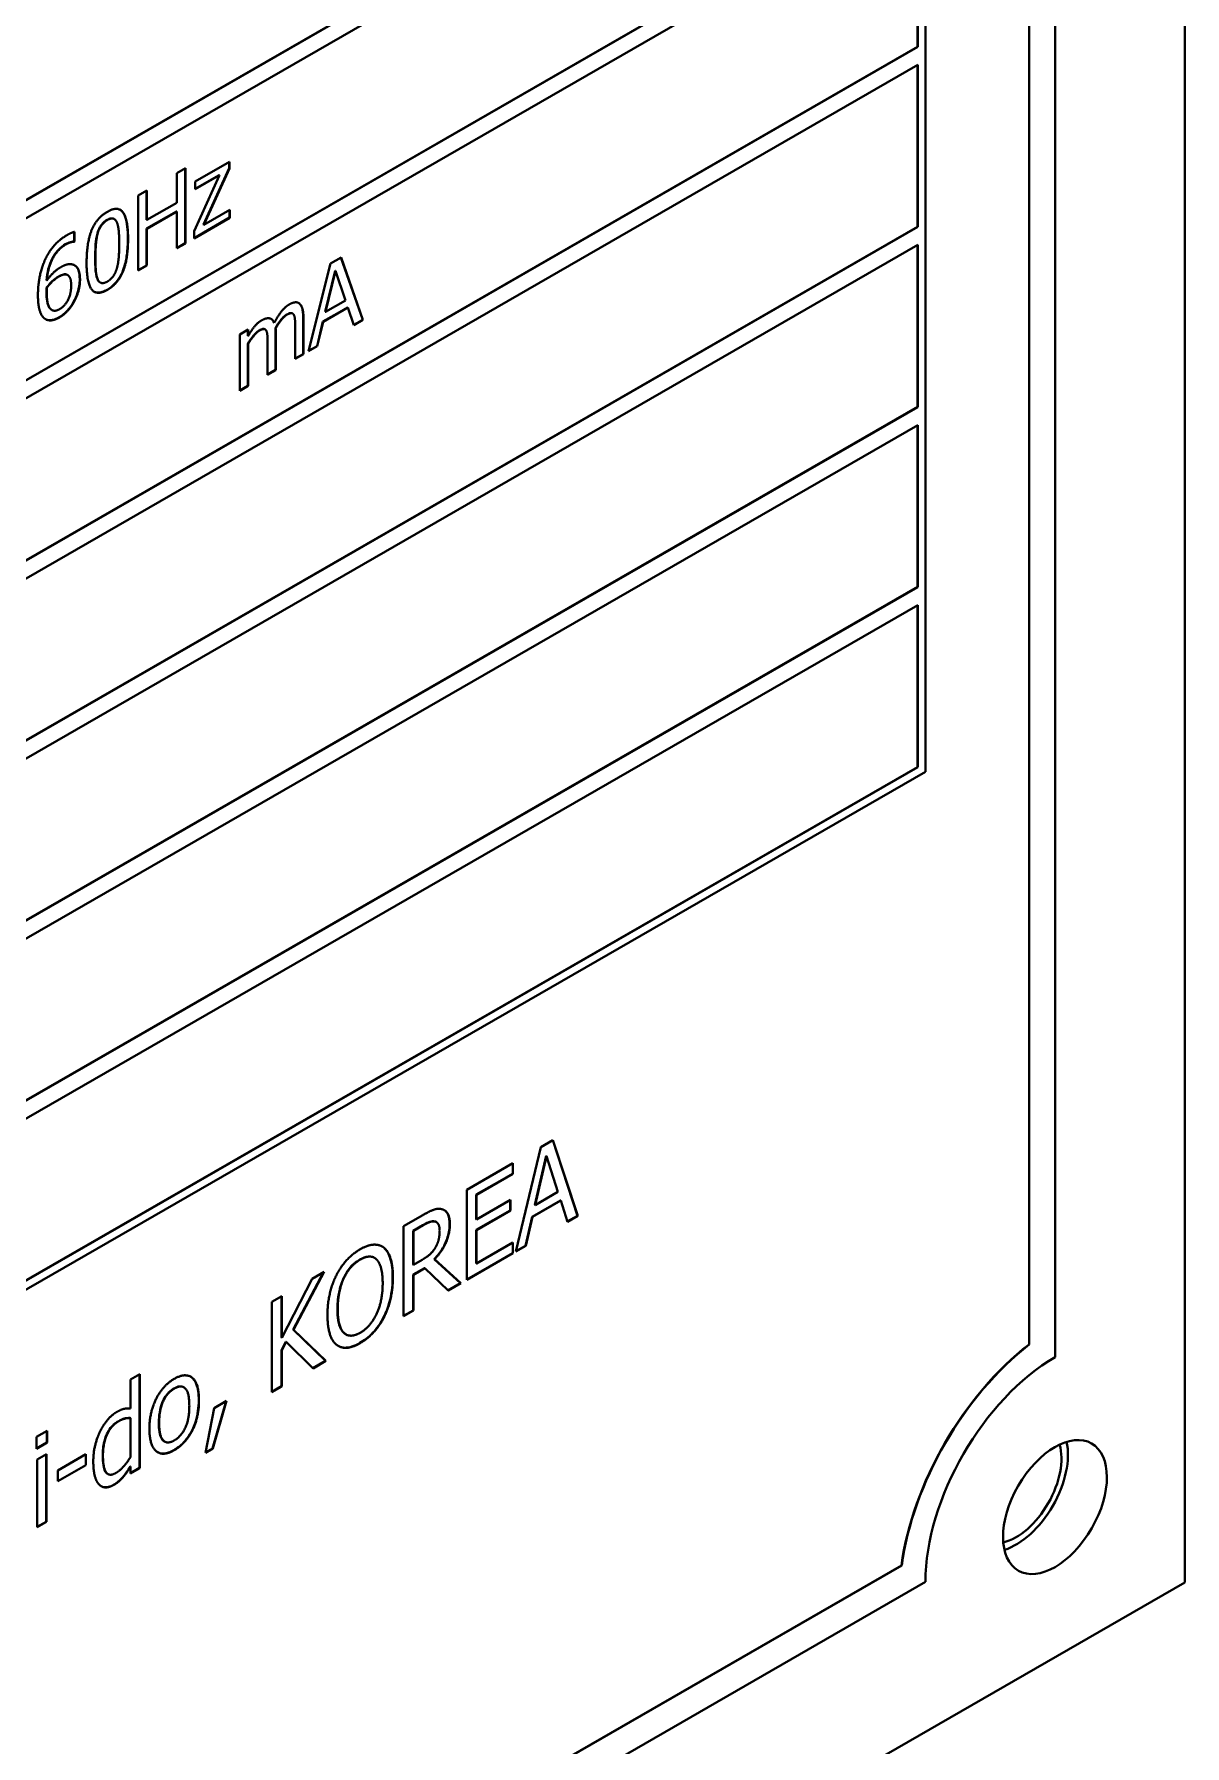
# Model space of a CAD drawing. Header units: millimetres. Extents: x 0 to 5945, y 0 to 4205.
# Drawn here: x 5610.65 to 5626.32, y 3296.58 to 3319.89 of the extents above; entities that cross this region are included whole.
import ezdxf

# ---------------------------------------------------------------- set-up
doc = ezdxf.new("R2010")
doc.units = ezdxf.units.MM
doc.header["$LTSCALE"] = 5
doc.layers.add('가시적인 것(ISO)', color=3, linetype='Continuous', lineweight=40)
doc.layers.add('가시적인 좁은 것(ISO)', color=3, linetype='Continuous', lineweight=35)

msp = doc.modelspace()

# ---------------------------------------------------------------- linework, layer by layer
at = {"layer": '가시적인 것(ISO)'}
for p, q in [((5626.3243, 3347.8588), (5626.3243, 3298.8059)), ((5624.56, 3301.8736), (5624.56, 3342.751)), ((5624.203, 3302.0465), (5624.203, 3342.1716)), ((5624.2065, 3342.1729), (5624.2065, 3302.0445)), ((5622.7923, 3329.4698), (5622.7923, 3309.8487)), ((5590.3714, 3306.0213), (5622.6827, 3324.6281)), ((5622.6862, 3324.6261), (5590.3714, 3306.0172)), ((5590.3714, 3305.772), (5622.6862, 3324.3808)), ((5590.3714, 3303.5687), (5622.6827, 3322.1755)), ((5622.6862, 3322.1734), (5590.3714, 3303.5646)), ((5590.3714, 3303.3193), (5622.6862, 3321.9282)), ((5622.6827, 3319.7228), (5622.6827, 3321.9261)), ((5622.6862, 3321.9282), (5622.6862, 3319.7208)), ((5590.3714, 3301.116), (5622.6827, 3319.7228)), ((5622.6862, 3319.7208), (5590.3714, 3301.1119)), ((5622.6827, 3319.7228), (5622.6862, 3319.7208)), ((5590.3714, 3300.8667), (5622.6862, 3319.4755)), ((5622.6827, 3317.2702), (5622.6827, 3319.4735)), ((5622.6862, 3319.4755), (5622.6862, 3317.2681)), ((5612.8447, 3317.8885), (5613.311, 3318.1571)), ((5613.311, 3318.1571), (5613.311, 3318.0651)), ((5612.594, 3317.9992), (5612.7115, 3318.0669)), ((5612.594, 3317.5984), (5612.594, 3317.9992)), ((5612.7079, 3318.0649), (5612.7079, 3317.047)), ((5612.7115, 3318.0669), (5612.7115, 3317.045)), ((5612.8304, 3317.2095), (5613.177, 3317.9739)), ((5613.1735, 3317.976), (5612.8447, 3317.7866)), ((5613.177, 3317.9739), (5612.8447, 3317.7825)), ((5613.3075, 3318.0672), (5612.9593, 3317.3003)), ((5613.311, 3318.0651), (5612.9629, 3317.2982)), ((5613.1735, 3317.976), (5613.177, 3317.9739)), ((5613.3075, 3318.155), (5613.3075, 3318.0672)), ((5613.3075, 3318.0672), (5613.311, 3318.0651)), ((5612.0697, 3317.6973), (5612.1872, 3317.765)), ((5612.0697, 3316.6754), (5612.0697, 3317.6973)), ((5612.1836, 3317.7629), (5612.1836, 3317.3662)), ((5612.1872, 3317.765), (5612.1872, 3317.3641)), ((5612.8447, 3317.7825), (5612.8447, 3317.8885)), ((5612.5905, 3317.4796), (5612.1836, 3317.2453)), ((5612.1872, 3317.3641), (5612.594, 3317.5984)), ((5612.594, 3317.4775), (5612.1872, 3317.2432)), ((5612.5905, 3317.4796), (5612.594, 3317.4775)), ((5612.594, 3316.9773), (5612.594, 3317.4775)), ((5612.9629, 3317.2982), (5613.3174, 3317.5024)), ((5613.3139, 3317.5004), (5613.3139, 3317.396)), ((5613.3174, 3317.5024), (5613.3174, 3317.3939)), ((5590.3714, 3298.6634), (5622.6827, 3317.2702)), ((5622.6862, 3317.2681), (5590.3714, 3298.6593)), ((5611.7394, 3317.3784), (5611.743, 3317.3763)), ((5612.1836, 3317.3662), (5612.1872, 3317.3641)), ((5612.1836, 3317.2453), (5612.1872, 3317.2432)), ((5612.1836, 3317.2453), (5612.1836, 3316.7451)), ((5612.1872, 3317.2432), (5612.1872, 3316.743)), ((5613.3139, 3317.396), (5612.8304, 3317.1175)), ((5613.3174, 3317.3939), (5612.8304, 3317.1134)), ((5612.9593, 3317.3003), (5612.9629, 3317.2982)), ((5613.3139, 3317.396), (5613.3174, 3317.3939)), ((5622.6827, 3317.2702), (5622.6862, 3317.2681)), ((5590.3714, 3298.414), (5622.6862, 3317.0229)), ((5611.1966, 3317.0719), (5611.1916, 3317.069)), ((5611.1916, 3317.069), (5611.1951, 3317.067)), ((5611.2001, 3317.0699), (5611.1951, 3317.067)), ((5611.1966, 3317.2008), (5611.1966, 3317.0719)), ((5611.1966, 3317.0719), (5611.2001, 3317.0699)), ((5611.2001, 3317.2015), (5611.2001, 3317.0699)), ((5612.7079, 3317.047), (5612.594, 3316.9814)), ((5612.7115, 3317.045), (5612.594, 3316.9773)), ((5612.7079, 3317.047), (5612.7115, 3317.045)), ((5612.8304, 3317.1134), (5612.8304, 3317.2095)), ((5622.6827, 3314.8175), (5622.6827, 3317.0208)), ((5622.6862, 3317.0229), (5622.6862, 3314.8155)), ((5614.3897, 3315.5761), (5614.6877, 3316.7697)), ((5614.6877, 3316.7697), (5614.8324, 3316.853)), ((5614.83, 3316.8516), (5615.1268, 3316.0047)), ((5614.8324, 3316.853), (5615.1303, 3316.0026)), ((5610.822, 3316.5423), (5610.8255, 3316.5403)), ((5611.0927, 3316.6204), (5611.0963, 3316.6183)), ((5611.1046, 3316.6148), (5611.1081, 3316.6128)), ((5612.1836, 3316.7451), (5612.0697, 3316.6795)), ((5612.1872, 3316.743), (5612.0697, 3316.6754)), ((5612.1836, 3316.7451), (5612.1872, 3316.743)), ((5614.7536, 3316.6726), (5614.6175, 3316.1131)), ((5614.7571, 3316.6705), (5614.6211, 3316.111)), ((5614.7536, 3316.6726), (5614.7571, 3316.6705)), ((5614.894, 3316.2682), (5614.7571, 3316.6705)), ((5610.822, 3316.4438), (5610.8255, 3316.4417)), ((5611.5503, 3316.513), (5611.5538, 3316.511)), ((5610.8907, 3316.1392), (5610.8943, 3316.1371)), ((5614.1701, 3316.0913), (5614.1736, 3316.0892)), ((5614.9227, 3316.1728), (5614.5853, 3315.9786)), ((5614.9262, 3316.1708), (5614.5888, 3315.9765)), ((5614.6175, 3316.1131), (5614.6211, 3316.111)), ((5614.6211, 3316.111), (5614.894, 3316.2682)), ((5614.9227, 3316.1728), (5614.9262, 3316.1708)), ((5615.0064, 3315.9313), (5614.9262, 3316.1708)), ((5613.4557, 3315.8051), (5613.5674, 3315.8695)), ((5613.5639, 3315.8674), (5613.5639, 3315.787)), ((5613.5674, 3315.8695), (5613.5674, 3315.785)), ((5613.7941, 3315.8747), (5613.7976, 3315.8727)), ((5613.9184, 3315.9647), (5613.922, 3315.9627)), ((5613.9378, 3315.8906), (5613.9413, 3315.8885)), ((5613.9399, 3315.8264), (5613.9399, 3315.3212)), ((5614.2078, 3315.4714), (5614.2078, 3315.9153)), ((5614.316, 3316.0429), (5614.316, 3315.5378)), ((5614.3195, 3316.0409), (5614.3195, 3315.5357)), ((5614.5853, 3315.9786), (5614.5051, 3315.6466)), ((5614.5888, 3315.9765), (5614.5086, 3315.6446)), ((5614.5853, 3315.9786), (5614.5888, 3315.9765)), ((5615.1268, 3316.0047), (5615.0053, 3315.9347)), ((5615.1303, 3316.0026), (5615.0064, 3315.9313)), ((5615.1268, 3316.0047), (5615.1303, 3316.0026)), ((5613.4557, 3315.0383), (5613.4557, 3315.8051)), ((5613.5639, 3315.787), (5613.5674, 3315.785)), ((5613.5639, 3315.6777), (5613.5639, 3315.1047)), ((5613.5639, 3315.6777), (5613.5674, 3315.6757)), ((5613.5674, 3315.6757), (5613.5674, 3315.1026)), ((5613.8317, 3315.2548), (5613.8317, 3315.6987)), ((5613.9435, 3315.8243), (5613.9435, 3315.3192)), ((5614.5086, 3315.6446), (5614.3897, 3315.5761)), ((5614.5051, 3315.6466), (5614.3909, 3315.5809)), ((5614.5051, 3315.6466), (5614.5086, 3315.6446)), ((5614.316, 3315.5378), (5614.2078, 3315.4754)), ((5614.3195, 3315.5357), (5614.2078, 3315.4714)), ((5614.316, 3315.5378), (5614.3195, 3315.5357)), ((5613.9399, 3315.3212), (5613.8317, 3315.2589)), ((5613.9435, 3315.3192), (5613.8317, 3315.2548)), ((5613.9399, 3315.3212), (5613.9435, 3315.3192)), ((5613.5639, 3315.1047), (5613.4557, 3315.0423)), ((5613.5674, 3315.1026), (5613.4557, 3315.0383)), ((5613.5639, 3315.1047), (5613.5674, 3315.1026)), ((5590.3714, 3296.2107), (5622.6827, 3314.8175)), ((5622.6862, 3314.8155), (5590.3714, 3296.2067)), ((5622.6827, 3314.8175), (5622.6862, 3314.8155)), ((5590.3714, 3295.9614), (5622.6862, 3314.5702)), ((5622.6827, 3312.3649), (5622.6827, 3314.5682)), ((5622.6862, 3314.5702), (5622.6862, 3312.3629)), ((5590.3714, 3293.7581), (5622.6827, 3312.3649)), ((5622.6862, 3312.3629), (5590.3714, 3293.754)), ((5622.6827, 3312.3649), (5622.6862, 3312.3629)), ((5590.3714, 3293.5088), (5622.6862, 3312.1176)), ((5622.6827, 3309.9123), (5622.6827, 3312.1156)), ((5622.6862, 3312.1176), (5622.6862, 3309.9102)), ((5622.7923, 3309.8487), (5590.2654, 3291.1177)), ((5590.3714, 3291.3054), (5622.6827, 3309.9123)), ((5622.6862, 3309.9102), (5590.3714, 3291.3014)), ((5622.6827, 3309.9123), (5622.6862, 3309.9102)), ((5617.2121, 3303.3113), (5617.5516, 3304.7332)), ((5617.5516, 3304.7332), (5617.7175, 3304.8287)), ((5617.7151, 3304.8273), (5618.0535, 3303.7999)), ((5617.7175, 3304.8287), (5618.057, 3303.7979)), ((5616.5443, 3304.1531), (5617.1743, 3304.5159)), ((5617.1708, 3304.5138), (5617.1708, 3304.3728)), ((5617.1743, 3304.5159), (5617.1743, 3304.3708)), ((5617.6272, 3304.6138), (5617.4725, 3303.9473)), ((5617.6307, 3304.6118), (5617.476, 3303.9453)), ((5617.6272, 3304.6138), (5617.6307, 3304.6118)), ((5617.7863, 3304.124), (5617.6307, 3304.6118)), ((5617.1708, 3304.3728), (5616.6748, 3304.0872)), ((5617.1743, 3304.3708), (5616.6783, 3304.0852)), ((5617.1708, 3304.3728), (5617.1743, 3304.3708)), ((5616.5443, 3302.9267), (5616.5443, 3304.1531)), ((5616.6748, 3304.0872), (5616.6783, 3304.0852)), ((5616.6748, 3304.0872), (5616.6748, 3303.7513)), ((5616.6783, 3304.0852), (5616.6783, 3303.7493)), ((5616.6783, 3303.7493), (5617.1408, 3304.0156)), ((5617.1372, 3304.0136), (5617.1372, 3303.8725)), ((5617.1408, 3304.0156), (5617.1408, 3303.8705)), ((5617.8206, 3304.0086), (5617.4355, 3303.7869)), ((5617.8241, 3304.0066), (5617.439, 3303.7849)), ((5617.4725, 3303.9473), (5617.476, 3303.9453)), ((5617.476, 3303.9453), (5617.7863, 3304.124)), ((5617.8206, 3304.0086), (5617.8241, 3304.0066)), ((5617.9152, 3303.7162), (5617.8241, 3304.0066)), ((5615.6847, 3303.6581), (5615.9443, 3303.8076)), ((5616.1273, 3303.7158), (5616.1308, 3303.7138)), ((5617.1372, 3303.8725), (5616.6748, 3303.6062)), ((5616.6748, 3303.7513), (5616.6783, 3303.7493)), ((5617.1408, 3303.8705), (5616.6783, 3303.6042)), ((5617.1372, 3303.8725), (5617.1408, 3303.8705)), ((5617.4355, 3303.7869), (5617.3444, 3303.3916)), ((5617.439, 3303.7849), (5617.3479, 3303.3895)), ((5617.4355, 3303.7869), (5617.439, 3303.7849)), ((5618.0535, 3303.7999), (5617.9141, 3303.7197)), ((5618.057, 3303.7979), (5617.9152, 3303.7162)), ((5618.0535, 3303.7999), (5618.057, 3303.7979)), ((5615.6847, 3302.4318), (5615.6847, 3303.6581)), ((5615.9476, 3303.6725), (5615.8153, 3303.5962)), ((5615.8153, 3303.5962), (5615.8188, 3303.5942)), ((5615.8153, 3303.5962), (5615.8153, 3303.1351)), ((5615.9512, 3303.6704), (5615.8188, 3303.5942)), ((5615.8188, 3303.5942), (5615.8188, 3303.1331)), ((5616.6748, 3303.6062), (5616.6783, 3303.6042)), ((5616.6748, 3303.6062), (5616.6748, 3303.1511)), ((5616.6783, 3303.6042), (5616.6783, 3303.1491)), ((5617.1708, 3303.2916), (5616.5443, 3302.9308)), ((5617.1743, 3303.2896), (5616.5443, 3302.9267)), ((5616.6783, 3303.1491), (5617.1743, 3303.4347)), ((5617.1708, 3303.4326), (5617.1708, 3303.2916)), ((5617.1708, 3303.2916), (5617.1743, 3303.2896)), ((5617.1743, 3303.4347), (5617.1743, 3303.2896)), ((5617.3479, 3303.3895), (5617.2121, 3303.3113)), ((5617.3444, 3303.3916), (5617.2132, 3303.3161)), ((5617.3444, 3303.3916), (5617.3479, 3303.3895)), ((5614.5942, 3303.0301), (5614.1805, 3302.2483)), ((5614.6009, 3303.0339), (5614.184, 3302.2463)), ((5614.4375, 3302.9399), (5614.6009, 3303.0339)), ((5615.2839, 3303.2285), (5615.2875, 3303.2265)), ((5615.8153, 3303.1351), (5615.8188, 3303.1331)), ((5615.9683, 3303.0871), (5615.8153, 3302.999)), ((5615.8188, 3303.1331), (5615.9366, 3303.2009)), ((5615.9718, 3303.085), (5615.8188, 3302.9969)), ((5615.9683, 3303.0871), (5615.9718, 3303.085)), ((5616.2907, 3302.7807), (5615.9718, 3303.085)), ((5616.1024, 3303.21), (5616.1059, 3303.208)), ((5616.1024, 3303.21), (5616.4608, 3302.8828)), ((5616.1059, 3303.208), (5616.4643, 3302.8807)), ((5616.6748, 3303.1511), (5616.6783, 3303.1491)), ((5614.025, 3302.1378), (5614.4375, 3302.9399)), ((5615.8153, 3302.999), (5615.8188, 3302.9969)), ((5615.8153, 3302.999), (5615.8153, 3302.511)), ((5615.8188, 3302.9969), (5615.8188, 3302.509)), ((5616.4608, 3302.8828), (5616.288, 3302.7833)), ((5616.4643, 3302.8807), (5616.2907, 3302.7807)), ((5616.4608, 3302.8828), (5616.4643, 3302.8807)), ((5613.8909, 3302.6251), (5614.025, 3302.7023)), ((5613.8909, 3301.3988), (5613.8909, 3302.6251)), ((5614.0214, 3302.7003), (5614.0214, 3302.1399)), ((5614.025, 3302.7023), (5614.025, 3302.1378)), ((5615.8153, 3302.511), (5615.6847, 3302.4358)), ((5615.8188, 3302.509), (5615.6847, 3302.4318)), ((5615.8153, 3302.511), (5615.8188, 3302.509)), ((5614.0214, 3302.1399), (5614.025, 3302.1378)), ((5614.0807, 3302.0826), (5614.0214, 3301.968)), ((5614.0843, 3302.0806), (5614.025, 3301.9659)), ((5614.0807, 3302.0826), (5614.0843, 3302.0806)), ((5614.4513, 3301.7215), (5614.0843, 3302.0806)), ((5614.1805, 3302.2483), (5614.6214, 3301.8235)), ((5614.1805, 3302.2483), (5614.184, 3302.2463)), ((5614.184, 3302.2463), (5614.6249, 3301.8215)), ((5614.8956, 3302.1858), (5614.8992, 3302.1838)), ((5614.0214, 3301.968), (5614.0214, 3301.478)), ((5614.0214, 3301.968), (5614.025, 3301.9659)), ((5614.025, 3301.9659), (5614.025, 3301.476)), ((5624.203, 3302.0465), (5624.2065, 3302.0445)), ((5611.9647, 3301.5705), (5612.0919, 3301.6438)), ((5612.0884, 3301.6417), (5612.0884, 3300.3648)), ((5612.0919, 3301.6438), (5612.0919, 3300.3628)), ((5614.6214, 3301.8235), (5614.4487, 3301.7241)), ((5614.6249, 3301.8215), (5614.4513, 3301.7215)), ((5614.6214, 3301.8235), (5614.6249, 3301.8215)), ((5611.9647, 3301.173), (5611.9647, 3301.5705)), ((5612.6878, 3301.465), (5612.6914, 3301.463)), ((5614.0214, 3301.478), (5613.8909, 3301.4028)), ((5614.025, 3301.476), (5613.8909, 3301.3988)), ((5614.0214, 3301.478), (5614.025, 3301.476)), ((5612.9858, 3300.5725), (5613.1044, 3301.1804)), ((5613.2688, 3301.2751), (5613.0811, 3300.6314)), ((5613.2737, 3301.2779), (5613.0846, 3300.6294)), ((5613.1044, 3301.1804), (5613.2737, 3301.2779)), ((5611.9611, 3301.0469), (5611.9647, 3301.0448)), ((5611.9647, 3300.5131), (5611.9647, 3301.0448)), ((5610.6857, 3300.7873), (5610.8301, 3300.8705)), ((5610.6857, 3300.6263), (5610.6857, 3300.7873)), ((5610.8266, 3300.7115), (5610.6857, 3300.6304)), ((5610.8301, 3300.7095), (5610.6857, 3300.6263)), ((5610.8266, 3300.8684), (5610.8266, 3300.7115)), ((5610.8266, 3300.7115), (5610.8301, 3300.7095)), ((5610.8301, 3300.8705), (5610.8301, 3300.7095)), ((5612.4269, 3300.7251), (5612.4304, 3300.723)), ((5610.6934, 3300.4777), (5610.8206, 3300.551)), ((5610.6934, 3299.5575), (5610.6934, 3300.4777)), ((5610.8171, 3300.5489), (5610.8171, 3299.6328)), ((5610.8206, 3300.551), (5610.8206, 3299.6307)), ((5610.9762, 3300.3315), (5611.3579, 3300.5513)), ((5611.3543, 3300.5492), (5611.3543, 3300.4042)), ((5611.3579, 3300.5513), (5611.3579, 3300.4022)), ((5613.0846, 3300.6294), (5612.9858, 3300.5725)), ((5613.0811, 3300.6314), (5612.9867, 3300.5771)), ((5613.0811, 3300.6314), (5613.0846, 3300.6294)), ((5611.3543, 3300.4042), (5610.9762, 3300.1865)), ((5611.3579, 3300.4022), (5610.9762, 3300.1824)), ((5610.9762, 3300.1824), (5610.9762, 3300.3315)), ((5611.3543, 3300.4042), (5611.3579, 3300.4022)), ((5611.653, 3300.2833), (5611.6565, 3300.2812)), ((5611.9611, 3300.385), (5611.9647, 3300.383)), ((5611.9647, 3300.2895), (5611.9647, 3300.383)), ((5612.0884, 3300.3648), (5611.9647, 3300.2936)), ((5612.0919, 3300.3628), (5611.9647, 3300.2895)), ((5612.0884, 3300.3648), (5612.0919, 3300.3628)), ((5610.8171, 3299.6328), (5610.6934, 3299.5616)), ((5610.8206, 3299.6307), (5610.6934, 3299.5575)), ((5610.8171, 3299.6328), (5610.8206, 3299.6307)), ((5573.2948, 3270.3081), (5622.7923, 3298.8118)), ((5573.6181, 3270.9071), (5622.4649, 3299.0361)), ((5622.4684, 3299.034), (5573.6187, 3270.9034)), ((5622.4649, 3299.0361), (5622.4684, 3299.034)), ((5626.3243, 3298.8059), (5569.7557, 3266.2303))]:
    msp.add_line(p, q, dxfattribs=at)
for centre, major_axis, start_param, end_param in [((5624.5565, 3299.8318), (1.4971, 2.5998), 0.9509125, 2.1868127), ((5624.56, 3299.8298), (-1.4971, -2.5998), 4.0925052, 5.3284054), ((5624.56, 3299.8298), (1.2476, 2.1665), 0.7834645, 2.3542608), ((5624.0262, 3300.1372), (-0.4367, -0.7583), 0.4988431, 2.6427496), ((5624.0262, 3300.1372), (0.499, 0.8666), 3.6993769, 5.7254011)]:
    msp.add_ellipse(centre, major_axis=major_axis, ratio=0.5780931, start_param=start_param, end_param=end_param, dxfattribs=at)
msp.add_ellipse((5624.5565, 3299.8318), major_axis=(-0.499, -0.8666), ratio=0.5780931, dxfattribs=at)
for points, degree in [([(5611.3663, 3316.7805), (5611.3663, 3317.0571), (5611.5045, 3317.3926), (5611.6492, 3317.4759)], 2), ([(5611.6492, 3317.4759), (5611.7946, 3317.5596), (5611.9314, 3317.3734), (5611.9314, 3317.1067)], 2), ([(5611.6492, 3317.3624), (5611.5998, 3317.334), (5611.5361, 3317.2434), (5611.5174, 3317.1789)], 2), ([(5611.7789, 3317.3311), (5611.761, 3317.373), (5611.6987, 3317.3909), (5611.6492, 3317.3624)], 2), ([(5611.8111, 3317.0374), (5611.8111, 3317.1426), (5611.7968, 3317.2892), (5611.7789, 3317.3311)], 2), ([(5610.8004, 3316.8207), (5610.8484, 3316.9261), (5611.0003, 3317.1005), (5611.0998, 3317.1579)], 2), ([(5611.0841, 3317.0304), (5610.9738, 3316.9669), (5610.8384, 3316.7166), (5610.8255, 3316.5403)], 2), ([(5611.1951, 3317.067), (5611.1786, 3317.0674), (5611.1185, 3317.0502), (5611.0841, 3317.0304)], 2), ([(5611.0998, 3317.1579), (5611.1292, 3317.1748), (5611.1808, 3317.1979), (5611.2001, 3317.2015)], 2), ([(5611.5174, 3317.1789), (5611.4995, 3317.1164), (5611.4866, 3316.95), (5611.4866, 3316.8498)], 2), ([(5611.9314, 3317.1067), (5611.9314, 3316.8318), (5611.7932, 3316.4946), (5611.6492, 3316.4117)], 2), ([(5611.7796, 3316.7079), (5611.7968, 3316.7683), (5611.8111, 3316.9323), (5611.8111, 3317.0374)], 2), ([(5610.7037, 3316.3376), (5610.7037, 3316.471), (5610.751, 3316.7127), (5610.8004, 3316.8207)], 2), ([(5611.0096, 3316.7175), (5611.0612, 3316.7472), (5611.1385, 3316.7677), (5611.1808, 3316.7556)], 2), ([(5611.6492, 3316.4117), (5611.5031, 3316.3276), (5611.3663, 3316.5113), (5611.3663, 3316.7805)], 2), ([(5611.4866, 3316.8498), (5611.4866, 3316.7421), (5611.4981, 3316.6046), (5611.5167, 3316.559)], 2), ([(5610.8255, 3316.5403), (5610.8678, 3316.5986), (5610.9566, 3316.687), (5611.0096, 3316.7175)], 2), ([(5610.9831, 3316.5888), (5610.9416, 3316.5649), (5610.8635, 3316.4909), (5610.8255, 3316.4417)], 2), ([(5611.0963, 3316.6183), (5611.0726, 3316.6263), (5611.0139, 3316.6065), (5610.9831, 3316.5888)], 2), ([(5611.1046, 3316.6148), (5611.1008, 3316.617), (5611.0969, 3316.6188), (5611.0927, 3316.6204)], 3), ([(5611.1564, 3316.4749), (5611.1564, 3316.5379), (5611.1278, 3316.6067), (5611.0963, 3316.6183)], 2), ([(5611.1808, 3316.7556), (5611.2295, 3316.7414), (5611.2768, 3316.6378), (5611.2768, 3316.55)], 2), ([(5611.2768, 3316.55), (5611.2768, 3316.4714), (5611.2316, 3316.312), (5611.1937, 3316.2455)], 2), ([(5611.5167, 3316.559), (5611.5339, 3316.5159), (5611.5977, 3316.4955), (5611.6492, 3316.5252)], 2), ([(5611.6492, 3316.5252), (5611.6979, 3316.5532), (5611.7617, 3316.6438), (5611.7796, 3316.7079)], 2), ([(5610.8012, 3316.0161), (5610.7553, 3316.0452), (5610.7037, 3316.2018), (5610.7037, 3316.3376)], 2), ([(5610.8255, 3316.4417), (5610.8248, 3316.4264), (5610.8234, 3316.3974), (5610.8234, 3316.3759)], 2), ([(5610.8234, 3316.3759), (5610.8234, 3316.2699), (5610.8592, 3316.1605), (5610.8864, 3316.1422)], 2), ([(5610.9967, 3316.1478), (5611.0683, 3316.189), (5611.1564, 3316.3573), (5611.1564, 3316.4749)], 2), ([(5610.8829, 3316.1442), (5610.8854, 3316.1424), (5610.888, 3316.1407), (5610.8907, 3316.1392)], 3), ([(5610.8864, 3316.1422), (5610.9115, 3316.1244), (5610.9659, 3316.13), (5610.9967, 3316.1478)], 2), ([(5611.1937, 3316.2455), (5611.1543, 3316.1756), (5611.0554, 3316.0698), (5610.996, 3316.0355)], 2), ([(5613.922, 3315.9627), (5613.9728, 3316.0574), (5614.0688, 3316.1797), (5614.1247, 3316.2119)], 2), ([(5614.096, 3316.0729), (5614.0616, 3316.0531), (5613.9829, 3315.9588), (5613.9413, 3315.8885)], 2), ([(5614.1891, 3316.0726), (5614.1777, 3316.0934), (5614.134, 3316.0947), (5614.096, 3316.0729)], 2), ([(5614.1247, 3316.2119), (5614.1677, 3316.2367), (5614.2379, 3316.2464), (5614.2636, 3316.2265)], 2), ([(5614.2078, 3315.9153), (5614.2078, 3315.9683), (5614.2006, 3316.0544), (5614.1891, 3316.0726)], 2), ([(5614.2529, 3316.2335), (5614.2554, 3316.232), (5614.2578, 3316.2304), (5614.2601, 3316.2286)], 3), ([(5614.2636, 3316.2265), (5614.2901, 3316.207), (5614.3195, 3316.1196), (5614.3195, 3316.0409)], 2), ([(5610.996, 3316.0355), (5610.9365, 3316.0013), (5610.8384, 3315.9912), (5610.8012, 3316.0161)], 2), ([(5613.5674, 3315.785), (5613.6111, 3315.8607), (5613.6971, 3315.9657), (5613.7486, 3315.9954)], 2), ([(5613.72, 3315.8563), (5613.6842, 3315.8357), (5613.6047, 3315.7377), (5613.5674, 3315.6757)], 2), ([(5613.8131, 3315.8561), (5613.8016, 3315.8768), (5613.7579, 3315.8782), (5613.72, 3315.8563)], 2), ([(5613.7486, 3315.9954), (5613.8074, 3316.0292), (5613.8983, 3316.0195), (5613.922, 3315.9627)], 2), ([(5613.8317, 3315.6987), (5613.8317, 3315.7517), (5613.8246, 3315.8379), (5613.8131, 3315.8561)], 2), ([(5613.9413, 3315.8885), (5613.942, 3315.8773), (5613.9435, 3315.8459), (5613.9435, 3315.8243)], 2), ([(5615.9443, 3303.8076), (5616.0311, 3303.8576), (5616.148, 3303.902), (5616.2004, 3303.8905)], 2), ([(5616.1119, 3303.7212), (5616.0835, 3303.7278), (5616.0079, 3303.7031), (5615.9512, 3303.6704)], 2), ([(5616.1273, 3303.7158), (5616.1215, 3303.7191), (5616.1152, 3303.7216), (5616.1084, 3303.7233)], 3), ([(5616.1755, 3303.5949), (5616.1755, 3303.6486), (5616.1446, 3303.7132), (5616.1119, 3303.7212)], 2), ([(5616.2004, 3303.8905), (5616.2529, 3303.8789), (5616.3148, 3303.7844), (5616.3148, 3303.688)], 2), ([(5616.3148, 3303.688), (5616.3148, 3303.5538), (5616.203, 3303.3076), (5616.1059, 3303.208)], 2), ([(5616.1188, 3303.3694), (5616.148, 3303.42), (5616.1755, 3303.5313), (5616.1755, 3303.5949)], 2), ([(5614.7685, 3302.9903), (5614.8269, 3303.1055), (5614.9911, 3303.2845), (5615.0925, 3303.3429)], 2), ([(5615.0925, 3303.3429), (5615.1957, 3303.4023), (5615.3607, 3303.4099), (5615.4174, 3303.364)], 2), ([(5615.3168, 3303.2038), (5615.2765, 3303.2441), (5615.1639, 3303.2429), (5615.0934, 3303.2023)], 2), ([(5615.3914, 3303.3817), (5615.3992, 3303.3771), (5615.4067, 3303.3719), (5615.4139, 3303.3661)], 3), ([(5615.4174, 3303.364), (5615.475, 3303.3157), (5615.5386, 3303.1138), (5615.5386, 3302.9608)], 2), ([(5615.9366, 3303.2009), (5615.9942, 3303.2341), (5616.0861, 3303.3119), (5616.1188, 3303.3694)], 2), ([(5615.0934, 3303.2023), (5615.0203, 3303.1602), (5614.9112, 3303.0357), (5614.869, 3302.9459)], 2), ([(5615.3994, 3302.8806), (5615.3994, 3303.0018), (5615.3564, 3303.1649), (5615.3168, 3303.2038)], 2), ([(5614.6473, 3302.4475), (5614.6473, 3302.6015), (5614.71, 3302.8722), (5614.7685, 3302.9903)], 2), ([(5614.869, 3302.9459), (5614.8295, 3302.8605), (5614.7865, 3302.6469), (5614.7865, 3302.5277)], 2), ([(5615.0934, 3302.2065), (5615.2335, 3302.2872), (5615.3994, 3302.6391), (5615.3994, 3302.8806)], 2), ([(5615.5386, 3302.9608), (5615.5386, 3302.8117), (5615.4767, 3302.5346), (5615.4174, 3302.419)], 2), ([(5614.7676, 3302.0448), (5614.7092, 3302.0926), (5614.6473, 3302.2965), (5614.6473, 3302.4475)], 2), ([(5614.7865, 3302.5277), (5614.7865, 3302.2862), (5614.9533, 3302.1258), (5615.0934, 3302.2065)], 2), ([(5615.4174, 3302.419), (5615.3555, 3302.2979), (5615.1914, 3302.1218), (5615.0925, 3302.0649)], 2), ([(5615.0925, 3302.0649), (5614.9902, 3302.006), (5614.8269, 3301.9964), (5614.7676, 3302.0448)], 2), ([(5612.5603, 3301.5786), (5612.7133, 3301.6667), (5612.8973, 3301.5183), (5612.8973, 3301.2867)], 2), ([(5612.2225, 3300.8982), (5612.2225, 3301.1287), (5612.4082, 3301.491), (5612.5603, 3301.5786)], 2), ([(5612.5603, 3301.4455), (5612.4615, 3301.3885), (5612.354, 3301.1528), (5612.354, 3300.9739)], 2), ([(5612.7658, 3301.211), (5612.7658, 3301.3899), (5612.6592, 3301.5024), (5612.5603, 3301.4455)], 2), ([(5611.7773, 3301.1277), (5611.834, 3301.1604), (5611.9183, 3301.1781), (5611.9647, 3301.173)], 2), ([(5612.8973, 3301.2867), (5612.8973, 3301.0542), (5612.7133, 3300.6948), (5612.5603, 3300.6067)], 2), ([(5612.5603, 3300.7399), (5612.6583, 3300.7963), (5612.7658, 3301.0341), (5612.7658, 3301.211)], 2), ([(5611.5547, 3300.8713), (5611.5959, 3300.9547), (5611.7128, 3301.0906), (5611.7773, 3301.1277)], 2), ([(5611.7979, 3300.9975), (5611.6999, 3300.9411), (5611.5891, 3300.6983), (5611.5891, 3300.5294)], 2), ([(5611.9647, 3301.0448), (5611.9174, 3301.0454), (5611.8418, 3301.0227), (5611.7979, 3300.9975)], 2), ([(5612.354, 3300.9739), (5612.354, 3300.8), (5612.4615, 3300.683), (5612.5603, 3300.7399)], 2), ([(5611.4576, 3300.4507), (5611.4576, 3300.5719), (5611.5091, 3300.7785), (5611.5547, 3300.8713)], 2), ([(5612.5603, 3300.6067), (5612.403, 3300.5161), (5612.2225, 3300.6736), (5612.2225, 3300.8982)], 2), ([(5611.5358, 3300.1399), (5611.498, 3300.1788), (5611.4576, 3300.3344), (5611.4576, 3300.4507)], 2), ([(5611.5891, 3300.5294), (5611.5891, 3300.3664), (5611.6742, 3300.2435), (5611.7687, 3300.2979)], 2), ([(5611.7687, 3300.2979), (5611.8186, 3300.3266), (5611.92, 3300.4407), (5611.9647, 3300.5131)], 2), ([(5611.8624, 3300.2376), (5611.8358, 3300.2064), (5611.7773, 3300.1558), (5611.7386, 3300.1335)], 2), ([(5611.9647, 3300.383), (5611.9346, 3300.3358), (5611.8916, 3300.2713), (5611.8624, 3300.2376)], 2), ([(5611.7386, 3300.1335), (5611.6767, 3300.0979), (5611.5719, 3300.1001), (5611.5358, 3300.1399)], 2)]:
    msp.add_open_spline(points, degree=degree, dxfattribs=at)
for points, knots in [([(5611.8235, 3317.5023), (5611.8274, 3317.4999), (5611.8313, 3317.4973), (5611.8494, 3317.4829), (5611.8718, 3317.46), (5611.9188, 3317.33), (5611.9279, 3317.2213), (5611.9279, 3317.1088)], [-0.15325022, -0.15325022, -0.15325022, -0.15325022, -0.13893082, -0.13893082, -0.08257118, -0.08257118, 0, 0, 0, 0]), ([(5611.6457, 3317.3645), (5611.6347, 3317.3582), (5611.6237, 3317.3508), (5611.6031, 3317.3344), (5611.5936, 3317.3257), (5611.5751, 3317.3054), (5611.5614, 3317.2888), (5611.5327, 3317.237), (5611.5219, 3317.2086), (5611.5139, 3317.1809)], [-0.070296819, -0.070296819, -0.070296819, -0.070296819, -0.052045902, -0.052045902, -0.03550401, -0.03550401, -0.018275131, -0.018275131, 0, 0, 0, 0]), ([(5611.7394, 3317.3784), (5611.739, 3317.3786), (5611.7385, 3317.3789), (5611.7246, 3317.3864), (5611.7117, 3317.3868), (5611.6839, 3317.3835), (5611.6647, 3317.3754), (5611.6457, 3317.3645)], [-0.025660223, -0.025660223, -0.025660223, -0.025660223, -0.025347601, -0.025347601, -0.016099745, -0.016099745, 0, 0, 0, 0]), ([(5611.0806, 3317.0324), (5611.05, 3317.0148), (5611.0198, 3316.9925), (5610.9636, 3316.9366), (5610.9392, 3316.9053), (5610.8886, 3316.8225), (5610.8708, 3316.7773), (5610.8373, 3316.6745), (5610.8266, 3316.6054), (5610.822, 3316.5423)], [-0.10201935, -0.10201935, -0.10201935, -0.10201935, -0.08432312, -0.08432312, -0.06741101, -0.06741101, -0.04451129, -0.04451129, 0, 0, 0, 0]), ([(5611.1916, 3317.069), (5611.1754, 3317.0695), (5611.153, 3317.0631), (5611.1239, 3317.0548), (5611.1023, 3317.0449), (5611.0806, 3317.0324)], [-0.025429793, -0.025429793, -0.025429793, -0.025429793, -0.018432533, -0.018432533, 0, 0, 0, 0]), ([(5611.5139, 3317.1809), (5611.5, 3317.1323), (5611.4931, 3317.0805), (5611.4878, 3317.0132), (5611.4831, 3316.9518), (5611.4831, 3316.8518)], [-0.22442255, -0.22442255, -0.22442255, -0.22442255, -0.07339235, -0.07339235, 0, 0, 0, 0]), ([(5611.9279, 3317.1088), (5611.9279, 3317.0391), (5611.9246, 3316.9636), (5611.9072, 3316.832), (5611.8951, 3316.7698), (5611.8643, 3316.6767), (5611.8478, 3316.6348), (5611.8021, 3316.5562), (5611.7783, 3316.5244), (5611.7178, 3316.4614), (5611.6818, 3316.4346), (5611.6457, 3316.4138)], [-0.20940006, -0.20940006, -0.20940006, -0.20940006, -0.13913308, -0.13913308, -0.0852227, -0.0852227, -0.05527545, -0.05527545, -0.03063998, -0.03063998, 0, 0, 0, 0]), ([(5611.4831, 3316.8518), (5611.4831, 3316.7949), (5611.4843, 3316.7298), (5611.4906, 3316.6537), (5611.4954, 3316.6046), (5611.5132, 3316.5611)], [-0.14829847, -0.14829847, -0.14829847, -0.14829847, -0.0422774, -0.0422774, 0, 0, 0, 0]), ([(5610.9796, 3316.5908), (5610.952, 3316.575), (5610.9252, 3316.5547), (5610.882, 3316.5138), (5610.8552, 3316.4868), (5610.822, 3316.4438)], [-0.084341573, -0.084341573, -0.084341573, -0.084341573, -0.033207765, -0.033207765, 0, 0, 0, 0]), ([(5611.0927, 3316.6204), (5611.085, 3316.623), (5611.0766, 3316.6242), (5611.0587, 3316.6235), (5611.0494, 3316.6217), (5611.02, 3316.6118), (5610.9997, 3316.6024), (5610.9796, 3316.5908)], [-0.033868588, -0.033868588, -0.033868588, -0.033868588, -0.025479803, -0.025479803, -0.017104733, -0.017104733, 0, 0, 0, 0]), ([(5611.2732, 3316.5521), (5611.2732, 3316.5234), (5611.271, 3316.4937), (5611.2619, 3316.4371), (5611.2553, 3316.4074), (5611.231, 3316.3304), (5611.2133, 3316.2881), (5611.1901, 3316.2475)], [-0.077749354, -0.077749354, -0.077749354, -0.077749354, -0.050627579, -0.050627579, -0.028064658, -0.028064658, 0, 0, 0, 0]), ([(5611.2032, 3316.7464), (5611.209, 3316.7429), (5611.2145, 3316.7388), (5611.2351, 3316.72), (5611.2442, 3316.7034), (5611.267, 3316.6535), (5611.2732, 3316.6042), (5611.2732, 3316.5521)], [-0.053964971, -0.053964971, -0.053964971, -0.053964971, -0.050026788, -0.050026788, -0.038247426, -0.038247426, 0, 0, 0, 0]), ([(5611.5132, 3316.5611), (5611.5177, 3316.5498), (5611.5232, 3316.5395), (5611.5358, 3316.5236), (5611.5425, 3316.5175), (5611.5503, 3316.513)], [-0.039102264, -0.039102264, -0.039102264, -0.039102264, -0.032354644, -0.032354644, -0.026578124, -0.026578124, -0.026578124, -0.026578124]), ([(5610.822, 3316.4438), (5610.8215, 3316.4338), (5610.821, 3316.4239), (5610.8204, 3316.4101), (5610.8198, 3316.398), (5610.8198, 3316.3779)], [-0.0531247, -0.0531247, -0.0531247, -0.0531247, -0.014766657, -0.014766657, 0, 0, 0, 0]), ([(5610.8198, 3316.3779), (5610.8198, 3316.3366), (5610.8219, 3316.2932), (5610.8349, 3316.2184), (5610.8444, 3316.1968), (5610.8604, 3316.1662), (5610.8703, 3316.1527), (5610.8829, 3316.1442)], [-0.048520678, -0.048520678, -0.048520678, -0.048520678, -0.032270459, -0.032270459, -0.015694824, -0.015694824, 0, 0, 0, 0]), ([(5611.6457, 3316.4138), (5611.6233, 3316.4008), (5611.6008, 3316.3902), (5611.5588, 3316.3767), (5611.5395, 3316.3732), (5611.5022, 3316.3739), (5611.4851, 3316.3784), (5611.4699, 3316.3868)], [-0.31842213, -0.31842213, -0.31842213, -0.31842213, -0.26242955, -0.26242955, -0.2112836, -0.2112836, -0.15758506, -0.15758506, -0.15758506, -0.15758506]), ([(5611.1901, 3316.2475), (5611.1771, 3316.2243), (5611.1628, 3316.2019), (5611.1294, 3316.156), (5611.1128, 3316.1369), (5611.0653, 3316.0866), (5611.0293, 3316.0588), (5610.9925, 3316.0376)], [-0.05438591, -0.05438591, -0.05438591, -0.05438591, -0.043684182, -0.043684182, -0.031287688, -0.031287688, 0, 0, 0, 0]), ([(5614.0925, 3316.0749), (5614.0804, 3316.0679), (5614.0685, 3316.0588), (5614.0414, 3316.0342), (5614.0281, 3316.0191), (5613.9892, 3315.9727), (5613.9618, 3315.9312), (5613.9378, 3315.8906)], [-0.044082433, -0.044082433, -0.044082433, -0.044082433, -0.037338308, -0.037338308, -0.02836051, -0.02836051, 0, 0, 0, 0]), ([(5614.1701, 3316.0913), (5614.1696, 3316.0916), (5614.169, 3316.0919), (5614.1593, 3316.0968), (5614.1501, 3316.0964), (5614.1288, 3316.0935), (5614.1107, 3316.0854), (5614.0925, 3316.0749)], [-0.022182818, -0.022182818, -0.022182818, -0.022182818, -0.021793379, -0.021793379, -0.015419966, -0.015419966, 0, 0, 0, 0]), ([(5614.2601, 3316.2286), (5614.2692, 3316.2218), (5614.277, 3316.2132), (5614.2921, 3316.19), (5614.2978, 3316.1758), (5614.3122, 3316.1327), (5614.316, 3316.0889), (5614.316, 3316.0429)], [-0.0529997, -0.0529997, -0.0529997, -0.0529997, -0.044527975, -0.044527975, -0.033720258, -0.033720258, 0, 0, 0, 0]), ([(5610.9925, 3316.0376), (5610.9718, 3316.0257), (5610.9511, 3316.0159), (5610.9117, 3316.0024), (5610.8931, 3315.9985), (5610.8495, 3315.9963), (5610.8267, 3316.0015), (5610.8065, 3316.0127)], [-0.061655513, -0.061655513, -0.061655513, -0.061655513, -0.044201768, -0.044201768, -0.027707593, -0.027707593, -0.003631482, -0.003631482, -0.003631482, -0.003631482]), ([(5613.7164, 3315.8583), (5613.7039, 3315.8511), (5613.6916, 3315.8417), (5613.6616, 3315.814), (5613.6471, 3315.7965), (5613.6129, 3315.7543), (5613.5873, 3315.7167), (5613.5639, 3315.6777)], [-0.037461017, -0.037461017, -0.037461017, -0.037461017, -0.033406469, -0.033406469, -0.027292327, -0.027292327, 0, 0, 0, 0]), ([(5613.7941, 3315.8747), (5613.7935, 3315.875), (5613.793, 3315.8753), (5613.7833, 3315.8802), (5613.7741, 3315.8799), (5613.7527, 3315.877), (5613.7346, 3315.8688), (5613.7164, 3315.8583)], [-0.022182818, -0.022182818, -0.022182818, -0.022182818, -0.021793379, -0.021793379, -0.015419966, -0.015419966, 0, 0, 0, 0]), ([(5613.8788, 3316.0164), (5613.8795, 3316.016), (5613.8802, 3316.0156), (5613.8975, 3316.004), (5613.9096, 3315.986), (5613.9184, 3315.9647)], [-0.021562805, -0.021562805, -0.021562805, -0.021562805, -0.020745075, -0.020745075, 0, 0, 0, 0]), ([(5613.9378, 3315.8906), (5613.9385, 3315.8792), (5613.939, 3315.8674), (5613.9398, 3315.8517), (5613.9399, 3315.8386), (5613.9399, 3315.8264)], [-0.011770884, -0.011770884, -0.011770884, -0.011770884, -0.008976524, -0.008976524, 0, 0, 0, 0]), ([(5616.1084, 3303.7233), (5616.0884, 3303.7279), (5616.066, 3303.7252), (5616.0245, 3303.7117), (5615.996, 3303.7003), (5615.9476, 3303.6725)], [-0.096218379, -0.096218379, -0.096218379, -0.096218379, -0.041052198, -0.041052198, 0, 0, 0, 0]), ([(5616.2361, 3303.8772), (5616.2418, 3303.8737), (5616.2473, 3303.8698), (5616.2656, 3303.8545), (5616.2809, 3303.8378), (5616.3062, 3303.7779), (5616.3112, 3303.7349), (5616.3112, 3303.69)], [-0.069069049, -0.069069049, -0.069069049, -0.069069049, -0.058693599, -0.058693599, -0.032896682, -0.032896682, 0, 0, 0, 0]), ([(5616.3112, 3303.69), (5616.3112, 3303.6603), (5616.3092, 3303.6294), (5616.3, 3303.568), (5616.2933, 3303.538), (5616.2657, 3303.4489), (5616.2403, 3303.3984), (5616.1836, 3303.3028), (5616.1449, 3303.2537), (5616.1024, 3303.21)], [-0.096978339, -0.096978339, -0.096978339, -0.096978339, -0.081189142, -0.081189142, -0.066663517, -0.066663517, -0.038742082, -0.038742082, 0, 0, 0, 0]), ([(5615.2839, 3303.2285), (5615.2772, 3303.2324), (5615.2701, 3303.2357), (5615.2441, 3303.2448), (5615.2238, 3303.2469), (5615.1662, 3303.2412), (5615.1284, 3303.2265), (5615.0898, 3303.2043)], [-0.06091821, -0.06091821, -0.06091821, -0.06091821, -0.052843372, -0.052843372, -0.03273597, -0.03273597, 0, 0, 0, 0]), ([(5615.4139, 3303.3661), (5615.458, 3303.3291), (5615.4855, 3303.2731), (5615.5266, 3303.1429), (5615.5351, 3303.0542), (5615.5351, 3302.9628)], [-0.11811302, -0.11811302, -0.11811302, -0.11811302, -0.06705395, -0.06705395, 0, 0, 0, 0]), ([(5615.0898, 3303.2043), (5615.0632, 3303.189), (5615.0365, 3303.1705), (5614.9813, 3303.1228), (5614.9596, 3303.098), (5614.913, 3303.0384), (5614.8871, 3302.9941), (5614.8655, 3302.9479)], [-0.059929333, -0.059929333, -0.059929333, -0.059929333, -0.046288092, -0.046288092, -0.030783472, -0.030783472, 0, 0, 0, 0]), ([(5614.8655, 3302.9479), (5614.8362, 3302.8847), (5614.8171, 3302.8185), (5614.7952, 3302.7096), (5614.783, 3302.6335), (5614.783, 3302.5297)], [-0.179803, -0.179803, -0.179803, -0.179803, -0.07617712, -0.07617712, 0, 0, 0, 0]), ([(5615.5351, 3302.9628), (5615.5351, 3302.8262), (5615.5157, 3302.7145), (5615.4739, 3302.558), (5615.4485, 3302.4885), (5615.4139, 3302.421)], [-0.10349668, -0.10349668, -0.10349668, -0.10349668, -0.04562594, -0.04562594, 0, 0, 0, 0]), ([(5614.783, 3302.5297), (5614.783, 3302.4749), (5614.7862, 3302.4205), (5614.8019, 3302.3299), (5614.813, 3302.2909), (5614.85, 3302.2194), (5614.8739, 3302.1983), (5614.8956, 3302.1858)], [-0.13338717, -0.13338717, -0.13338717, -0.13338717, -0.108203599, -0.108203599, -0.086907238, -0.086907238, -0.061326849, -0.061326849, -0.061326849, -0.061326849]), ([(5615.4139, 3302.421), (5615.3935, 3302.3811), (5615.3707, 3302.3424), (5615.3128, 3302.2589), (5615.284, 3302.2268), (5615.2097, 3302.1481), (5615.15, 3302.1021), (5615.089, 3302.0669)], [-0.081311434, -0.081311434, -0.081311434, -0.081311434, -0.068346731, -0.068346731, -0.05181732, -0.05181732, 0, 0, 0, 0]), ([(5615.089, 3302.0669), (5615.0522, 3302.0458), (5615.0156, 3302.0288), (5614.9462, 3302.0071), (5614.9142, 3302.0021), (5614.8498, 3302.0039), (5614.8194, 3302.0123), (5614.7924, 3302.0275)], [-0.104676746, -0.104676746, -0.104676746, -0.104676746, -0.073638358, -0.073638358, -0.044543789, -0.044543789, -0.011926914, -0.011926914, -0.011926914, -0.011926914]), ([(5612.783, 3301.6076), (5612.785, 3301.6065), (5612.7869, 3301.6052), (5612.8246, 3301.5805), (5612.8466, 3301.5451), (5612.8854, 3301.4479), (5612.8937, 3301.3692), (5612.8937, 3301.2887)], [-0.095480257, -0.095480257, -0.095480257, -0.095480257, -0.093630381, -0.093630381, -0.059028855, -0.059028855, 0, 0, 0, 0]), ([(5612.5568, 3301.4475), (5612.5408, 3301.4383), (5612.5248, 3301.4274), (5612.4947, 3301.4023), (5612.4807, 3301.3887), (5612.4471, 3301.3496), (5612.4296, 3301.3231), (5612.396, 3301.2581), (5612.3824, 3301.2201), (5612.3562, 3301.1131), (5612.3505, 3301.043), (5612.3505, 3300.9759)], [-0.13544963, -0.13544963, -0.13544963, -0.13544963, -0.11875979, -0.11875979, -0.10326441, -0.10326441, -0.07940843, -0.07940843, -0.04923424, -0.04923424, 0, 0, 0, 0]), ([(5612.6878, 3301.465), (5612.6877, 3301.4651), (5612.6876, 3301.4651), (5612.6718, 3301.4741), (5612.6538, 3301.4777), (5612.6091, 3301.473), (5612.5831, 3301.4626), (5612.5568, 3301.4475)], [-0.041144358, -0.041144358, -0.041144358, -0.041144358, -0.041012876, -0.041012876, -0.022285047, -0.022285047, 0, 0, 0, 0]), ([(5612.8937, 3301.2887), (5612.8937, 3301.241), (5612.8908, 3301.1909), (5612.8772, 3301.095), (5612.8674, 3301.0489), (5612.8303, 3300.9296), (5612.8026, 3300.8755), (5612.753, 3300.7904), (5612.7217, 3300.7481), (5612.6451, 3300.6676), (5612.6013, 3300.6344), (5612.5568, 3300.6088)], [-0.13321984, -0.13321984, -0.13321984, -0.13321984, -0.11378855, -0.11378855, -0.09682631, -0.09682631, -0.07026923, -0.07026923, -0.03775459, -0.03775459, 0, 0, 0, 0]), ([(5611.7944, 3300.9995), (5611.7791, 3300.9907), (5611.7639, 3300.9803), (5611.735, 3300.9564), (5611.7215, 3300.9434), (5611.6875, 3300.9046), (5611.6694, 3300.8774), (5611.639, 3300.8197), (5611.6216, 3300.7807), (5611.5909, 3300.66), (5611.5855, 3300.592), (5611.5855, 3300.5314)], [-0.16245449, -0.16245449, -0.16245449, -0.16245449, -0.13868189, -0.13868189, -0.11639143, -0.11639143, -0.0797493, -0.0797493, -0.04447144, -0.04447144, 0, 0, 0, 0]), ([(5611.9611, 3301.0469), (5611.9347, 3301.0472), (5611.905, 3301.0448), (5611.8608, 3301.0315), (5611.8338, 3301.0222), (5611.7944, 3300.9995)], [-0.096675547, -0.096675547, -0.096675547, -0.096675547, -0.033432071, -0.033432071, 0, 0, 0, 0]), ([(5612.3505, 3300.9759), (5612.3505, 3300.9341), (5612.3528, 3300.8923), (5612.3644, 3300.824), (5612.3726, 3300.7947), (5612.3994, 3300.7443), (5612.4152, 3300.7318), (5612.4269, 3300.7251)], [-0.081821019, -0.081821019, -0.081821019, -0.081821019, -0.066877041, -0.066877041, -0.054610265, -0.054610265, -0.040842831, -0.040842831, -0.040842831, -0.040842831]), ([(5611.5855, 3300.5314), (5611.5855, 3300.4875), (5611.5878, 3300.4429), (5611.5997, 3300.3721), (5611.608, 3300.3418), (5611.6307, 3300.301), (5611.6412, 3300.29), (5611.653, 3300.2833)], [-0.093127933, -0.093127933, -0.093127933, -0.093127933, -0.068538002, -0.068538002, -0.049031624, -0.049031624, -0.034994514, -0.034994514, -0.034994514, -0.034994514]), ([(5612.5568, 3300.6088), (5612.5324, 3300.5947), (5612.508, 3300.583), (5612.4618, 3300.5669), (5612.4402, 3300.562), (5612.3878, 3300.5586), (5612.3599, 3300.5648), (5612.3354, 3300.5784)], [-0.23140113, -0.23140113, -0.23140113, -0.23140113, -0.19684338, -0.19684338, -0.16464808, -0.16464808, -0.11568853, -0.11568853, -0.11568853, -0.11568853]), ([(5611.8589, 3300.2396), (5611.8338, 3300.2103), (5611.8131, 3300.1919), (5611.7812, 3300.1642), (5611.7576, 3300.1485), (5611.7351, 3300.1356)], [-0.027913022, -0.027913022, -0.027913022, -0.027913022, -0.019065252, -0.019065252, 0, 0, 0, 0]), ([(5611.9611, 3300.385), (5611.9442, 3300.3584), (5611.927, 3300.3318), (5611.894, 3300.2823), (5611.8766, 3300.2601), (5611.8589, 3300.2396)], [-0.035842539, -0.035842539, -0.035842539, -0.035842539, -0.016863408, -0.016863408, 0, 0, 0, 0]), ([(5611.7351, 3300.1356), (5611.7112, 3300.1218), (5611.6877, 3300.1118), (5611.6425, 3300.1007), (5611.621, 3300.0995), (5611.5883, 3300.1051), (5611.5762, 3300.1094), (5611.5651, 3300.1155)], [-0.067961758, -0.067961758, -0.067961758, -0.067961758, -0.047714102, -0.047714102, -0.027994807, -0.027994807, -0.014668469, -0.014668469, -0.014668469, -0.014668469])]:
    msp.add_open_spline(points, degree=3, knots=knots, dxfattribs=at)
at = {"layer": '가시적인 좁은 것(ISO)'}
for p, q in [((5611.6457, 3317.3645), (5611.6492, 3317.3624)), ((5611.0806, 3317.0324), (5611.0841, 3317.0304)), ((5611.5139, 3317.1809), (5611.5174, 3317.1789)), ((5611.9279, 3317.1088), (5611.9314, 3317.1067)), ((5611.4831, 3316.8518), (5611.4866, 3316.8498)), ((5610.9796, 3316.5908), (5610.9831, 3316.5888)), ((5611.2732, 3316.5521), (5611.2768, 3316.55)), ((5611.5132, 3316.5611), (5611.5167, 3316.559)), ((5610.8198, 3316.3779), (5610.8234, 3316.3759)), ((5611.6457, 3316.4138), (5611.6492, 3316.4117)), ((5610.8829, 3316.1442), (5610.8864, 3316.1422)), ((5611.1901, 3316.2475), (5611.1937, 3316.2455)), ((5614.0925, 3316.0749), (5614.096, 3316.0729)), ((5614.2601, 3316.2286), (5614.2636, 3316.2265)), ((5610.9925, 3316.0376), (5610.996, 3316.0355)), ((5613.7164, 3315.8583), (5613.72, 3315.8563)), ((5613.9399, 3315.8264), (5613.9435, 3315.8243)), ((5614.316, 3316.0429), (5614.3195, 3316.0409)), ((5616.1084, 3303.7233), (5616.1119, 3303.7212)), ((5615.9476, 3303.6725), (5615.9512, 3303.6704)), ((5616.3112, 3303.69), (5616.3148, 3303.688)), ((5615.4139, 3303.3661), (5615.4174, 3303.364)), ((5615.0898, 3303.2043), (5615.0934, 3303.2023)), ((5614.8655, 3302.9479), (5614.869, 3302.9459)), ((5615.5351, 3302.9628), (5615.5386, 3302.9608)), ((5614.783, 3302.5297), (5614.7865, 3302.5277)), ((5615.4139, 3302.421), (5615.4174, 3302.419)), ((5615.089, 3302.0669), (5615.0925, 3302.0649)), ((5612.5568, 3301.4475), (5612.5603, 3301.4455)), ((5612.8937, 3301.2887), (5612.8973, 3301.2867)), ((5611.7944, 3300.9995), (5611.7979, 3300.9975)), ((5612.3505, 3300.9759), (5612.354, 3300.9739)), ((5611.5855, 3300.5314), (5611.5891, 3300.5294)), ((5612.5568, 3300.6088), (5612.5603, 3300.6067)), ((5611.8589, 3300.2396), (5611.8624, 3300.2376)), ((5611.7351, 3300.1356), (5611.7386, 3300.1335))]:
    msp.add_line(p, q, dxfattribs=at)

doc.saveas('drawing.dxf')
